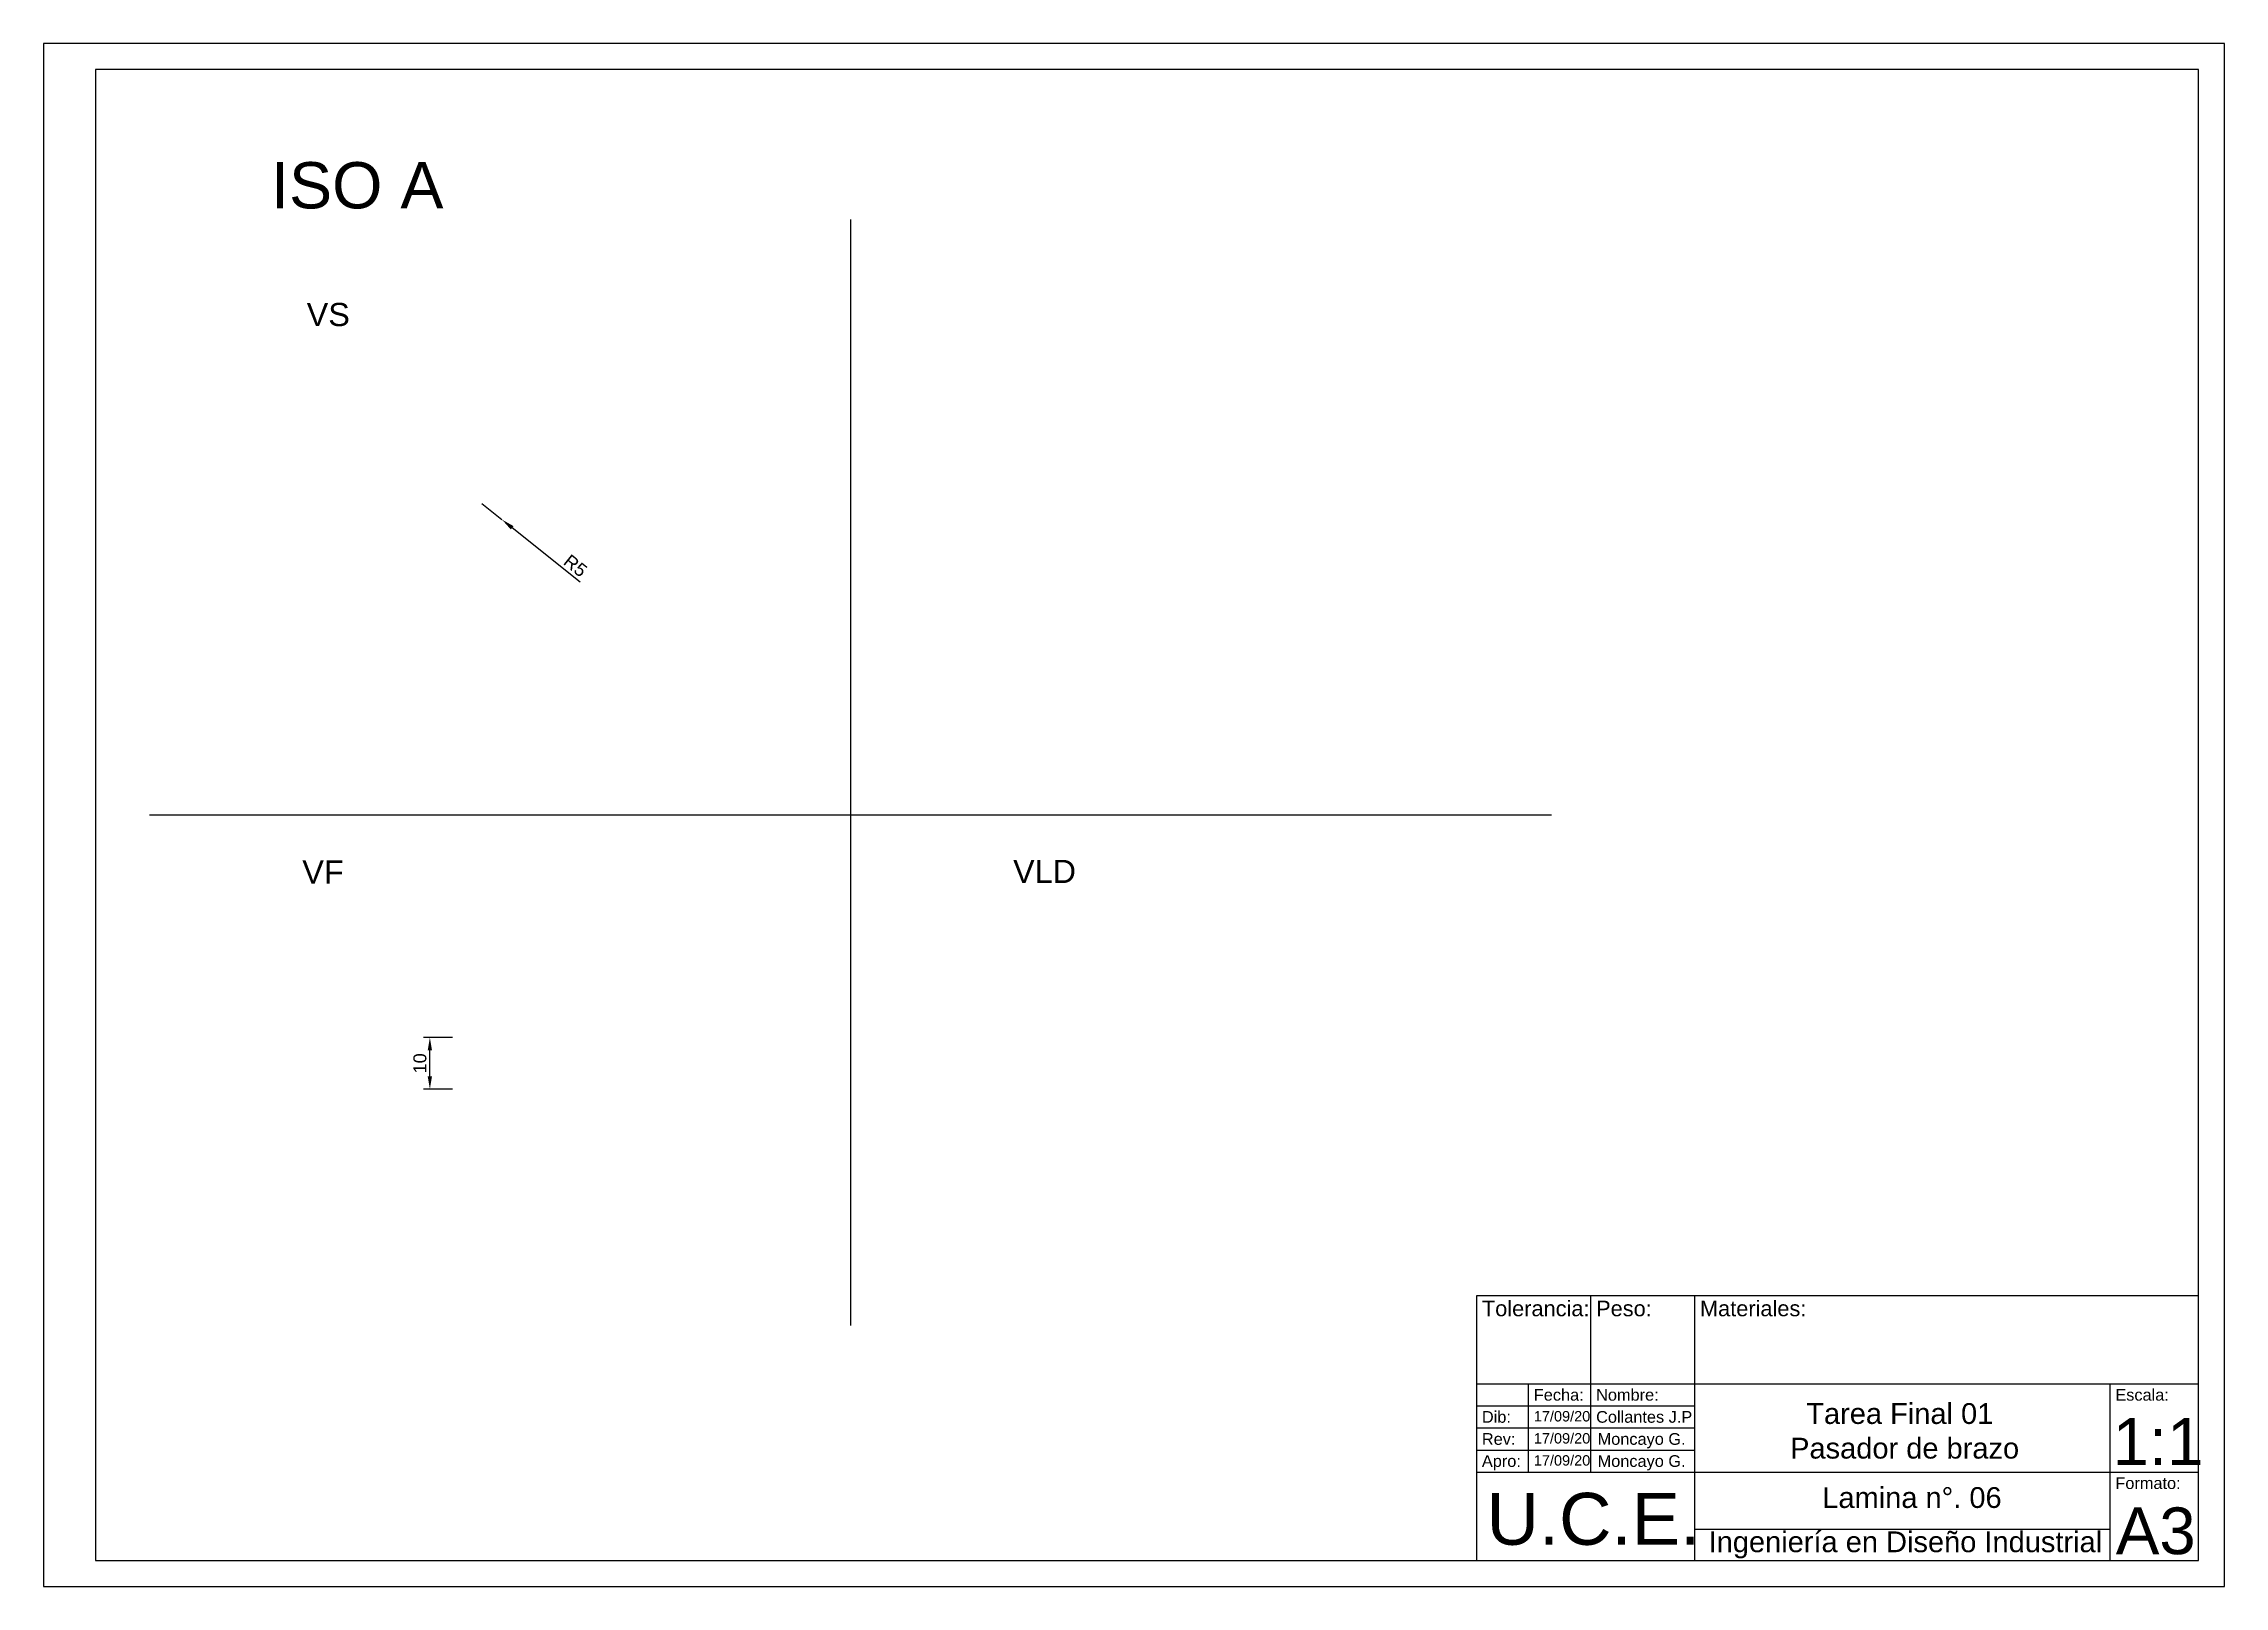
# Paper-space layout 'PasadorBrazo' of a CAD drawing. Header units: inches, sheet in millimetres. Extents: x 0 to 420, y 0 to 297.
import ezdxf

# ---------------------------------------------------------------- set-up
doc = ezdxf.new("R2010")
doc.units = ezdxf.units.IN
doc.header["$MEASUREMENT"] = 0
doc.layers.add('Cotas', color=172, linetype='Continuous', lineweight=9)
doc.styles.get("Standard").update_dxf_attribs({"font": 'arial.ttf'})
doc.dimstyles.new('ISO-25', dxfattribs={"dimtxt": 2.5, "dimasz": 2.5, "dimexe": 1.25, "dimexo": 0.625, "dimtad": 1, "dimdec": 3, "dimtxsty": 'Standard', "dimcen": 2.5, "dimadec": 0, "dimazin": 0, "dimtfac": 1, "dimtdec": 3, "dimtmove": 0, "dimatfit": 3, "dimfxl": 1, "dimarcsym": 0})

# ---------------------------------------------------------------- blocks, each defined once
blk = doc.blocks.new('*D100')
at = {"layer": 'Cotas', "color": 0, "lineweight": -2, "transparency": 16777216}
for p, q in [((84.38, 208.48), (88.28, 205.36)), ((103.31, 193.35), (90.24, 203.8))]:
    blk.add_line(p, q, dxfattribs=at)
at = {"layer": 'Cotas', "color": 0, "transparency": 16777216}
blk.add_solid([(90.5, 204.12), (89.98, 203.47), (88.28, 205.36)], dxfattribs=at)
at = {"layer": 'Defpoints', "color": 0, "transparency": 16777216}
for p in [(84.38, 208.48), (88.28, 205.36)]:
    blk.add_point(p, dxfattribs=at)
at = {"layer": 'Cotas', "color": 0, "transparency": 16777216, "insert": (102.42, 196.49), "char_height": 2.5, "attachment_point": 5, "rotation": 321.3717}
blk.add_mtext('R5', dxfattribs=at)
blk = doc.blocks.new('*D101')
at = {"layer": 'Cotas', "color": 0, "lineweight": -2, "transparency": 16777216}
for p, q in [((78.75, 105.69), (73.14, 105.69)), ((74.39, 98.19), (74.39, 103.19)), ((78.75, 95.69), (73.14, 95.69))]:
    blk.add_line(p, q, dxfattribs=at)
at = {"layer": 'Cotas', "color": 0, "transparency": 16777216}
for points in [[(73.97, 103.19), (74.8, 103.19), (74.39, 105.69)], [(73.97, 98.19), (74.8, 98.19), (74.39, 95.69)]]:
    blk.add_solid(points, dxfattribs=at)
at = {"layer": 'Defpoints', "color": 0, "transparency": 16777216}
for p in [(74.39, 105.69), (79.38, 105.69), (79.38, 95.69)]:
    blk.add_point(p, dxfattribs=at)
at = {"layer": 'Cotas', "color": 0, "transparency": 16777216, "insert": (72.48, 100.69), "char_height": 2.5, "attachment_point": 5, "rotation": 90}
blk.add_mtext('10', dxfattribs=at)

psp = doc.layouts.new('PasadorBrazo')

# ---------------------------------------------------------------- linework, layer by layer
for p, q in [((420, 297), (0, 297)), ((0, 297), (0, 0)), ((420, 0), (420, 297)), ((415, 292), (10, 292)), ((10, 292), (10, 5)), ((415, 5), (415, 292)), ((155.4061, 263.1407), (155.4061, 50.2395)), ((155.4061, 148.5), (20.4061, 148.5)), ((290.4061, 148.5), (155.4061, 148.5)), ((276, 56), (415, 56)), ((276, 5), (276, 56)), ((298, 22), (298, 56)), ((318, 5), (318, 56)), ((276, 39), (415, 39)), ((286, 22), (286, 39)), ((398, 5), (398, 39)), ((276, 34.75), (318, 34.75)), ((276, 30.5), (318, 30.5)), ((276, 26.25), (318, 26.25)), ((276, 22), (415, 22)), ((318, 11), (398, 11)), ((10, 5), (415, 5)), ((276, 8), (276, 8)), ((276, 8), (276, 8)), ((0, 0), (420, 0))]:
    psp.add_line(p, q)

# ---------------------------------------------------------------- texts
for s, height, p in [('ISO A', 8.91222, (43.8048, 265.2763, 4786.9812)), ('VS', 4.45611, (50.672, 242.6269, 2393.4906)), ('VF', 4.45611, (49.8242, 135.2884, 2393.4906)), ('VLD', 4.45611, (186.7175, 135.4093, 2393.4906))]:
    psp.add_text(s, height=height).set_placement(p)
at = {"attachment_point": 1}
for s, width, insert, char_height in [('Tolerancia:', 22, (277, 55), 3), ('Peso:', 22, (299, 55), 3), ('Materiales:', 22, (319, 55), 3), ('Fecha:', 22, (287, 38), 2.25), ('Nombre:', 22, (299, 38), 2.25), ('Escala:', 22, (399, 38), 2.25), ('Dib:', 22, (277, 33.75), 2.25), ('Collantes J.P', 22, (299, 33.75), 2.25), ('     Tarea Final 01 ^J   Pasador de brazo', 78.095234, (331.7079, 35.2712), 4), ('Rev:', 22, (277, 29.5), 2.25), ('1:1', 38.123989, (398.4784, 32.3819), 9), ('Apro:', 22, (277, 25.25), 2.25), ('Formato:', 22, (399, 21), 2.25), ('U.C.E.', 38.123989, (277.9, 18), 10), ('Lamina n°. 06', 78.095234, (342.5631, 19.0972), 4), ('A3', 38.123989, (399.0906, 15.197), 9), ('Ingeniería en Diseño Industrial', 78.095234, (320.6715, 10.579), 4)]:
    psp.add_mtext_dynamic_manual_height_columns(s, width=width, gutter_width=12.5, heights=[0], dxfattribs=dict(at, insert=insert, char_height=char_height))
at = {"ltscale": 0.01, "attachment_point": 1}
for s, insert, char_height in [('17/09/20', (287, 33.75), 2), ('17/09/20', (287, 29.5), 2), ('Moncayo G.', (299.2875, 29.5), 2.25), ('17/09/20', (287, 25.25), 2), ('Moncayo G.', (299.2875, 25.25), 2.25)]:
    psp.add_mtext_dynamic_manual_height_columns(s, width=22, gutter_width=12.5, heights=[0], dxfattribs=dict(at, insert=insert, char_height=char_height))

# ---------------------------------------------------------------- dimensions: what is measured, and where the dimension line sits
at = {"layer": 'Cotas'}
dim = psp.add_radius_dim(center=(84.3775, 208.4794), mpoint=(88.2836, 205.3581), dimstyle='ISO-25', override={"dimlfac": -1}, dxfattribs=at)
dim.commit()
dim.dimension.update_dxf_attribs({"geometry": '*D100', "text_midpoint": (101.2385, 195.0058), "dimtype": 164})
dim = psp.add_aligned_dim(p1=(79.3775, 95.6906), p2=(79.3775, 105.6906), distance=4.9921, dimstyle='ISO-25', override={"dimlfac": -1}, dxfattribs=at)
dim.commit()
dim.dimension.update_dxf_attribs({"geometry": '*D101', "text_midpoint": (72.484, 100.6906)})

doc.saveas('drawing.dxf')
